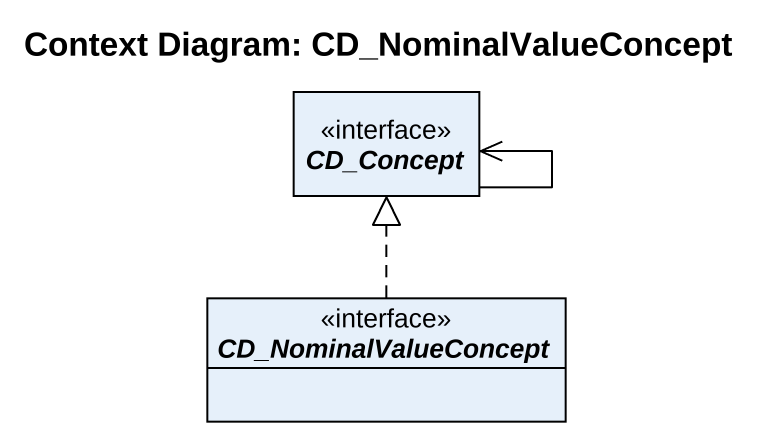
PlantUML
@startuml
title Context Diagram: CD_NominalValueConcept
hide circle
hide empty members
interface CD_Concept <<interface>>
interface CD_NominalValueConcept <<interface>>
CD_Concept --> CD_Concept
CD_NominalValueConcept .up.|> CD_Concept
@enduml
